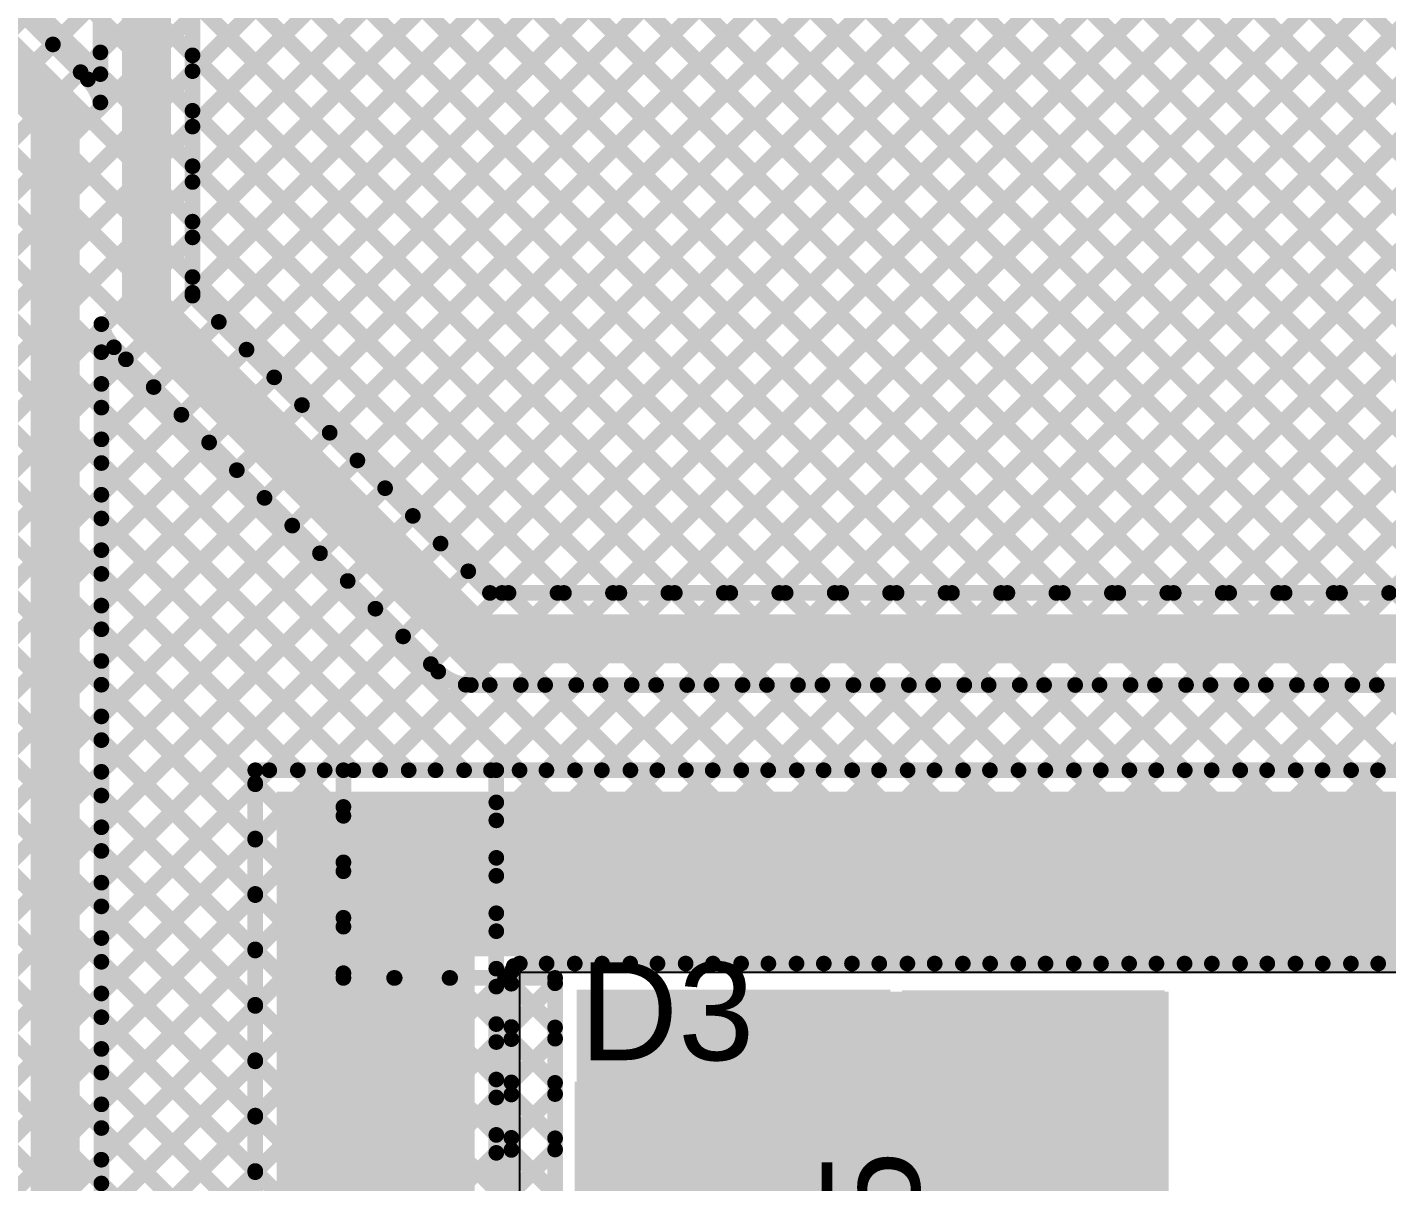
# Model space of a CAD drawing. Header units: millimetres. Extents: x -0.32 to 3.69, y -0.11 to 2.37.
# Drawn here: x 0.181 to 0.874, y 0.437 to 1.026 of the extents above; entities that cross this region are included whole.
import ezdxf

# ---------------------------------------------------------------- set-up
doc = ezdxf.new("R2010")
doc.units = ezdxf.units.MM
doc.header["$MEASUREMENT"] = 0
for name, color, linetype in [('BottomLayer', 5, 'Continuous'), ('BottomPaste', 16, 'Continuous'), ('BottomSolder', 6, 'Continuous'), ('TopLayer', 1, 'Continuous'), ('TopOverlay', 2, 'Continuous'), ('TopPaste', 8, 'Continuous'), ('TopSolder', 216, 'Continuous'), ('ViaHoleLayer', 16, 'Continuous')]:
    doc.layers.add(name, color=color, linetype=linetype)
doc.styles.add('Arial', font='arial.ttf', dxfattribs={"height": 0.2})

# ---------------------------------------------------------------- blocks, each defined once
blk = doc.blocks.new('SLF12575T_221M1R3_PF_B_47')
at = {"layer": 'BottomLayer'}
for points in [[(-0.26969, 0.06299), (-0.16732, 0.06299), (-0.16732, -0.06299), (-0.26969, -0.06299)], [(0.16732, 0.06299), (0.26969, 0.06299), (0.26969, -0.06299), (0.16732, -0.06299)]]:
    blk.add_hatch(color=5, dxfattribs=at).paths.add_polyline_path(points)
at = {"layer": 'BottomPaste'}
for points in [[(-0.26969, 0.06299), (-0.16732, 0.06299), (-0.16732, -0.06299), (-0.26969, -0.06299)], [(0.16732, 0.06299), (0.26969, 0.06299), (0.26969, -0.06299), (0.16732, -0.06299)]]:
    blk.add_hatch(color=16, dxfattribs=at).paths.add_polyline_path(points)
at = {"layer": 'BottomSolder'}
for points in [[(-0.27369, 0.06699), (-0.16332, 0.06699), (-0.16332, -0.06699), (-0.27369, -0.06699)], [(0.16332, 0.06699), (0.27369, 0.06699), (0.27369, -0.06699), (0.16332, -0.06699)]]:
    blk.add_hatch(color=6, dxfattribs=at).paths.add_polyline_path(points)
blk = doc.blocks.new('SMA_50')
at = {"layer": 'TopLayer'}
for points in [[(-0.12795, 0.03346), (-0.02953, 0.03346), (-0.02953, -0.03346), (-0.12795, -0.03346)], [(0.02953, 0.03346), (0.12795, 0.03346), (0.12795, -0.03346), (0.02953, -0.03346)]]:
    blk.add_hatch(color=1, dxfattribs=at).paths.add_polyline_path(points)
at = {"layer": 'TopOverlay'}
for points in [[(-0.175, -0.05597), (-0.12906, -0.05597), (-0.12906, 0.05598), (-0.175, 0.05598)], [(-0.12992, 0.03638), (-0.1022, 0.03638), (-0.1022, 0.05598), (-0.12992, 0.05598)], [(-0.12992, -0.05598), (-0.1022, -0.05598), (-0.1022, -0.03638), (-0.12992, -0.03638)]]:
    blk.add_hatch(color=2, dxfattribs=at).paths.add_polyline_path(points)
at = {"layer": 'TopPaste'}
for points in [[(-0.12795, 0.03346), (-0.02953, 0.03346), (-0.02953, -0.03346), (-0.12795, -0.03346)], [(0.02953, 0.03346), (0.12795, 0.03346), (0.12795, -0.03346), (0.02953, -0.03346)]]:
    blk.add_hatch(color=8, dxfattribs=at).paths.add_polyline_path(points)
at = {"layer": 'TopSolder'}
for points in [[(-0.13195, 0.03746), (-0.02553, 0.03746), (-0.02553, -0.03746), (-0.13195, -0.03746)], [(0.02553, 0.03746), (0.13195, 0.03746), (0.13195, -0.03746), (0.02553, -0.03746)]]:
    blk.add_hatch(color=216, dxfattribs=at).paths.add_polyline_path(points)
at = {"layer": 'TopOverlay', "const_width": 0.005}
for points in [[(0.08115, 0.05345), (-0.10465, 0.05345)], [(0.08115, 0.03985), (0.08115, 0.05345)], [(0.08115, -0.05345), (0.08115, -0.03985)], [(0.08115, -0.05345), (-0.10465, -0.05345)]]:
    blk.add_lwpolyline(points, dxfattribs=at)
at = {"layer": 'TopOverlay', "const_width": 0.0025}
for points in [[(-0.1059, 0.05345, 1), (-0.1034, 0.05345, 1)], [(0.0799, 0.05345, 1), (0.0824, 0.05345, 1)], [(0.0799, 0.05345, 1), (0.0824, 0.05345, 1)], [(0.0799, 0.03985, 1), (0.0824, 0.03985, 1)], [(0.0799, -0.03985, 1), (0.0824, -0.03985, 1)], [(-0.1059, -0.05345, 1), (-0.1034, -0.05345, 1)], [(0.0799, -0.05345, 1), (0.0824, -0.05345, 1)], [(0.0799, -0.05345, 1), (0.0824, -0.05345, 1)]]:
    blk.add_lwpolyline(points, format="xyb", close=True, dxfattribs=at)

msp = doc.modelspace()

# ---------------------------------------------------------------- hatches: boundary and pattern name
at = {"layer": 'BottomLayer'}
for points in [[(0.308, 0.201), (0.409, 0.201), (0.409, 0.636), (0.308, 0.636)], [(0.57, 0.406), (0.763, 0.406), (0.763, 0.534), (0.57, 0.534)]]:
    msp.add_hatch(color=5, dxfattribs=at).paths.add_polyline_path(points)
h = msp.add_hatch(color=5, dxfattribs=at)
edge = h.paths.add_edge_path()
edge.add_arc((0.376, 0.622), 0.01181, 0, 360)
h = msp.add_hatch(color=5, dxfattribs=at)
edge = h.paths.add_edge_path()
edge.add_arc((0.376, 0.594), 0.01181, 0, 360)
h = msp.add_hatch(color=5, dxfattribs=at)
edge = h.paths.add_edge_path()
edge.add_arc((0.376, 0.566), 0.01181, 0, 360)
h = msp.add_hatch(color=5, dxfattribs=at)
edge = h.paths.add_edge_path()
edge.add_arc((0.595, 0.52), 0.01181, 0, 360)
h = msp.add_hatch(color=5, dxfattribs=at)
edge = h.paths.add_edge_path()
edge.add_arc((0.595, 0.49), 0.01181, 0, 360)
h = msp.add_hatch(color=5, dxfattribs=at)
edge = h.paths.add_edge_path()
edge.add_arc((0.595, 0.46), 0.01181, 0, 360)
at = {"layer": 'TopLayer'}
for points in [[(0.353, 0.552), (1.184, 0.552), (1.184, 0.636), (0.353, 0.636)], [(0.461, 0.32475), (0.621, 0.32475), (0.621, 0.535), (0.461, 0.535)]]:
    msp.add_hatch(color=1, dxfattribs=at).paths.add_polyline_path(points)
h = msp.add_hatch(color=1, dxfattribs=at)
edge = h.paths.add_edge_path()
edge.add_arc((0.376, 0.622), 0.01181, 0, 360)
h = msp.add_hatch(color=1, dxfattribs=at)
edge = h.paths.add_edge_path()
edge.add_arc((0.376, 0.594), 0.01181, 0, 360)
h = msp.add_hatch(color=1, dxfattribs=at)
edge = h.paths.add_edge_path()
edge.add_arc((0.376, 0.566), 0.01181, 0, 360)
h = msp.add_hatch(color=1, dxfattribs=at)
edge = h.paths.add_edge_path()
edge.add_arc((0.595, 0.52), 0.01181, 0, 360)
h = msp.add_hatch(color=1, dxfattribs=at)
edge = h.paths.add_edge_path()
edge.add_arc((0.595, 0.49), 0.01181, 0, 360)
h = msp.add_hatch(color=1, dxfattribs=at)
edge = h.paths.add_edge_path()
edge.add_arc((0.595, 0.46), 0.01181, 0, 360)
at = {"layer": 'ViaHoleLayer'}
h = msp.add_hatch(color=16, dxfattribs=at)
edge = h.paths.add_edge_path()
edge.add_arc((0.376, 0.622), 0.00591, 0, 360)
h = msp.add_hatch(color=16, dxfattribs=at)
edge = h.paths.add_edge_path()
edge.add_arc((0.376, 0.594), 0.00591, 0, 360)
h = msp.add_hatch(color=16, dxfattribs=at)
edge = h.paths.add_edge_path()
edge.add_arc((0.376, 0.566), 0.00591, 0, 360)
h = msp.add_hatch(color=16, dxfattribs=at)
edge = h.paths.add_edge_path()
edge.add_arc((0.595, 0.52), 0.00591, 0, 360)
h = msp.add_hatch(color=16, dxfattribs=at)
edge = h.paths.add_edge_path()
edge.add_arc((0.595, 0.49), 0.00591, 0, 360)
h = msp.add_hatch(color=16, dxfattribs=at)
edge = h.paths.add_edge_path()
edge.add_arc((0.595, 0.46), 0.00591, 0, 360)

# ---------------------------------------------------------------- linework, layer by layer
at = {"layer": 'BottomLayer'}
for p, q in [((0.432, -0.074), (0.432, 0.544)), ((0.432, 0.544), (0.443, 0.544)), ((0.443, 0.544), (0.956, 0.544))]:
    msp.add_line(p, q, dxfattribs=at)
for points, const_width in [([(0.1315, 0.53091), (1.24568, 1.64509)], 0.008), ([(0.42, 0.62142), (1.44167, 1.64309)], 0.008), ([(0.14762, 0.51875), (1.25982, 1.63095)], 0.008), ([(0.42, 0.59314), (1.45581, 1.62895)], 0.008), ([(0.11001, 0.5377), (1.1938, 1.6215)], 0.008), ([(0.30416, 0.647), (1.27866, 1.6215)], 0.008), ([(0.33244, 0.647), (1.30694, 1.6215)], 0.008), ([(0.36073, 0.647), (1.33523, 1.6215)], 0.008), ([(0.38901, 0.647), (1.36351, 1.6215)], 0.008), ([(0.41729, 0.647), (1.39179, 1.6215)], 0.008), ([(0.42, 0.56485), (1.47665, 1.6215)], 0.008), ([(0.43159, 0.54816), (1.50493, 1.6215)], 0.008), ([(0.46005, 0.54833), (1.53322, 1.6215)], 0.008), ([(0.48833, 0.54833), (1.5615, 1.6215)], 0.008), ([(0.51661, 0.54833), (1.58978, 1.6215)], 0.008), ([(0.5449, 0.54833), (1.598, 1.60143)], 0.008), ([(0.5449, 0.54833), (1.598, 1.60143)], 0.008), ([(0.57318, 0.54833), (1.60085, 1.576)], 0.008), ([(0.60147, 0.54833), (1.56859, 1.51545)], 0.008), ([(0.62975, 0.54833), (1.56859, 1.48716)], 0.008), ([(0.65804, 0.54833), (1.56859, 1.45888)], 0.008), ([(0.68632, 0.54833), (1.56859, 1.4306)], 0.008), ([(0.7146, 0.54833), (1.56859, 1.40231)], 0.008), ([(0.74289, 0.54833), (1.56859, 1.37403)], 0.008), ([(-0.026, 0.54312), (0.78088, 1.35)], 0.008), ([(-0.026, 0.68454), (0.63946, 1.35)], 0.008), ([(-0.026, 0.65625), (0.66775, 1.35)], 0.008), ([(-0.026, 0.71282), (0.61118, 1.35)], 0.008), ([(-0.026, 0.59969), (0.72431, 1.35)], 0.008), ([(-0.026, 0.5714), (0.7526, 1.35)], 0.008), ([(-0.026, 0.62797), (0.69603, 1.35)], 0.008), ([(-0.026, 0.51483), (0.80917, 1.35)], 0.008), ([(-0.026, 0.45826), (0.86574, 1.35)], 0.008), ([(-0.026, 0.48655), (0.83745, 1.35)], 0.008), ([(0.07714, 0.53312), (0.88823, 1.34422)], 0.008), ([(0.57437, 1.32474), (1.2565, 0.64261)], 0.008), ([(0.56023, 1.3106), (1.2565, 0.61433)], 0.008), ([(0.77117, 0.54833), (1.53601, 1.31316)], 0.008), ([(0.54608, 1.29646), (1.23493, 0.60761)], 0.008), ([(0.79946, 0.54833), (1.55072, 1.29959)], 0.008), ([(0.82774, 0.54833), (1.57371, 1.29429)], 0.008), ([(0.85603, 0.54833), (1.60199, 1.29429)], 0.008), ([(0.53194, 1.28232), (1.23155, 0.58271)], 0.008), ([(0.5178, 1.26817), (1.23155, 0.55442)], 0.008), ([(0.50366, 1.25403), (1.23155, 0.52614)], 0.008), ([(0.48952, 1.23989), (1.23155, 0.49785)], 0.008), ([(0.47537, 1.22575), (1.23155, 0.46957)], 0.008), ([(0.46123, 1.2116), (1.23155, 0.44128)], 0.008), ([(0.44709, 1.19746), (1.23155, 0.413)], 0.008), ([(0.43295, 1.18332), (1.23155, 0.38472)], 0.008), ([(0.41881, 1.16918), (1.23155, 0.35643)], 0.008), ([(0.40466, 1.15504), (1.5937, -0.034)], 0.008), ([(0.39052, 1.14089), (1.56541, -0.034)], 0.008), ([(0.37638, 1.12675), (0.9548, 0.54833)], 0.008), ([(0.36224, 1.11261), (0.92652, 0.54833)], 0.008), ([(-0.026, 0.74111), (0.32714, 1.09424)], 0.008), ([(-0.026, 0.76939), (0.29885, 1.09424)], 0.008), ([(-0.026, 0.79768), (0.27057, 1.09424)], 0.008), ([(0.12604, 1.09424), (0.67196, 0.54833)], 0.008), ([(0.15433, 1.09424), (0.70024, 0.54833)], 0.008), ([(0.17013, 1.02209), (0.24228, 1.09424)], 0.008), ([(0.18261, 1.09424), (0.72853, 0.54833)], 0.008), ([(0.2109, 1.09424), (0.75681, 0.54833)], 0.008), ([(0.23918, 1.09424), (0.78509, 0.54833)], 0.008), ([(0.26746, 1.09424), (0.81338, 0.54833)], 0.008), ([(0.29575, 1.09424), (0.84166, 0.54833)], 0.008), ([(0.32403, 1.09424), (0.86995, 0.54833)], 0.008), ([(0.34808, 1.09848), (0.89823, 0.54833)], 0.008), ([(-0.026, 1.0483), (0.3753, 0.647)], 0.008), ([(-0.026, 1.02001), (0.34701, 0.647)], 0.008), ([(0.17007, 1.02193), (0.64367, 0.54833)], 0.008), ([(0.04406, 1.00652), (0.40358, 0.647)], 0.008), ([(0.07237, 1.0065), (0.53054, 0.54833)], 0.008), ([(0.10065, 1.0065), (0.55882, 0.54833)], 0.008), ([(0.12893, 1.0065), (0.5871, 0.54833)], 0.008), ([(0.15586, 1.00785), (0.61539, 0.54833)], 0.008), ([(-0.026, 0.99173), (0.31873, 0.647)], 0.008), ([(-0.026, 0.96344), (0.297, 0.64044)], 0.008), ([(-0.026, 0.93516), (0.297, 0.61216)], 0.008), ([(-0.026, 0.90688), (0.297, 0.58388)], 0.008), ([(-0.026, 0.87859), (0.297, 0.55559)], 0.008), ([(-0.026, 0.85031), (0.297, 0.52731)], 0.008), ([(-0.026, 0.82202), (0.297, 0.49902)], 0.008), ([(-0.026, 0.79374), (0.297, 0.47074)], 0.008), ([(-0.026, 0.76545), (0.297, 0.44245)], 0.008), ([(-0.026, 0.73717), (0.297, 0.41417)], 0.008), ([(-0.026, 0.70889), (0.297, 0.38589)], 0.008), ([(0.297, 0.647), (0.42, 0.647)], 0.008), ([(0.297, 0.349), (0.297, 0.647)], 0.008), ([(0.42, 0.19), (0.42, 0.647)], 0.008), ([(0.15916, 0.502), (0.297, 0.63984)], 0.008), ([(0.42, 0.63058), (0.50225, 0.54833)], 0.008), ([(0.375, 0.613), (0.376, 0.614)], 0.025), ([(0.16504, 0.4796), (0.297, 0.61156)], 0.008), ([(0.42, 0.6023), (0.47397, 0.54833)], 0.008), ([(0.15621, 0.44248), (0.297, 0.58327)], 0.008), ([(0.42, 0.57401), (0.44568, 0.54833)], 0.008), ([(0.09101, 0.349), (0.297, 0.55499)], 0.008), ([(0.42, 0.54573), (0.42767, 0.53806)], 0.008), ([(0.42, 0.53657), (0.42784, 0.54441)], 0.008), ([(0.42767, 0.544), (0.42894, 0.54706)], 0.008), ([(0.42894, 0.54706), (0.432, 0.54833)], 0.008), ([(0.432, 0.54833), (0.956, 0.54833)], 0.008), ([(0.42767, -0.034), (0.42767, 0.544)], 0.008), ([(0.11929, 0.349), (0.297, 0.52671)], 0.008), ([(0.42, 0.51744), (0.42767, 0.50977)], 0.008), ([(0.42, 0.50828), (0.42767, 0.51595)], 0.008), ([(0.595, 0.468), (0.595, 0.5)], 0.025), ([(0.14758, 0.349), (0.297, 0.49842)], 0.008), ([(0.16299, 0.49161), (0.297, 0.3576)], 0.008), ([(0.42, 0.48916), (0.42767, 0.48149)], 0.008), ([(0.42, 0.48), (0.42767, 0.48767)], 0.008), ([(0.594, 0.467), (0.595, 0.468)], 0.025), ([(0.17586, 0.349), (0.297, 0.47014)], 0.008), ([(0.16394, 0.46238), (0.27732, 0.349)], 0.008), ([(0.42, 0.46088), (0.42767, 0.45321)], 0.008), ([(0.42, 0.45172), (0.42767, 0.45939)], 0.008), ([(0.20415, 0.349), (0.297, 0.44185)], 0.008)]:
    msp.add_lwpolyline(points, dxfattribs=dict(at, const_width=const_width))
for points, const_width in [([(0.295, 0.647, 1), (0.299, 0.647, 1)], 0.004), ([(0.295, 0.647, 1), (0.299, 0.647, 1)], 0.004), ([(0.30216, 0.647, 1), (0.30616, 0.647, 1)], 0.004), ([(0.31673, 0.647, 1), (0.32073, 0.647, 1)], 0.004), ([(0.33044, 0.647, 1), (0.33444, 0.647, 1)], 0.004), ([(0.34501, 0.647, 1), (0.34901, 0.647, 1)], 0.004), ([(0.35873, 0.647, 1), (0.36273, 0.647, 1)], 0.004), ([(0.3733, 0.647, 1), (0.3773, 0.647, 1)], 0.004), ([(0.38701, 0.647, 1), (0.39101, 0.647, 1)], 0.004), ([(0.40158, 0.647, 1), (0.40558, 0.647, 1)], 0.004), ([(0.41529, 0.647, 1), (0.41929, 0.647, 1)], 0.004), ([(0.418, 0.647, 1), (0.422, 0.647, 1)], 0.004), ([(0.418, 0.647, 1), (0.422, 0.647, 1)], 0.004), ([(0.295, 0.64044, 1), (0.299, 0.64044, 1)], 0.004), ([(0.295, 0.63984, 1), (0.299, 0.63984, 1)], 0.004), ([(0.418, 0.63058, 1), (0.422, 0.63058, 1)], 0.004), ([(0.36875, 0.613, 1), (0.38125, 0.613, 1)], 0.0125), ([(0.36975, 0.614, 1), (0.38225, 0.614, 1)], 0.0125), ([(0.418, 0.62142, 1), (0.422, 0.62142, 1)], 0.004), ([(0.295, 0.61216, 1), (0.299, 0.61216, 1)], 0.004), ([(0.295, 0.61156, 1), (0.299, 0.61156, 1)], 0.004), ([(0.418, 0.6023, 1), (0.422, 0.6023, 1)], 0.004), ([(0.418, 0.59314, 1), (0.422, 0.59314, 1)], 0.004), ([(0.295, 0.58388, 1), (0.299, 0.58388, 1)], 0.004), ([(0.295, 0.58327, 1), (0.299, 0.58327, 1)], 0.004), ([(0.418, 0.57401, 1), (0.422, 0.57401, 1)], 0.004), ([(0.418, 0.56485, 1), (0.422, 0.56485, 1)], 0.004), ([(0.295, 0.55559, 1), (0.299, 0.55559, 1)], 0.004), ([(0.295, 0.55499, 1), (0.299, 0.55499, 1)], 0.004), ([(0.418, 0.54573, 1), (0.422, 0.54573, 1)], 0.004), ([(0.42584, 0.54441, 1), (0.42984, 0.54441, 1)], 0.004), ([(0.42694, 0.54706, 1), (0.43094, 0.54706, 1)], 0.004), ([(0.42694, 0.54706, 1), (0.43094, 0.54706, 1)], 0.004), ([(0.42959, 0.54816, 1), (0.43359, 0.54816, 1)], 0.004), ([(0.43, 0.54833, 1), (0.434, 0.54833, 1)], 0.004), ([(0.43, 0.54833, 1), (0.434, 0.54833, 1)], 0.004), ([(0.44368, 0.54833, 1), (0.44768, 0.54833, 1)], 0.004), ([(0.45805, 0.54833, 1), (0.46205, 0.54833, 1)], 0.004), ([(0.47197, 0.54833, 1), (0.47597, 0.54833, 1)], 0.004), ([(0.48633, 0.54833, 1), (0.49033, 0.54833, 1)], 0.004), ([(0.50025, 0.54833, 1), (0.50425, 0.54833, 1)], 0.004), ([(0.51461, 0.54833, 1), (0.51861, 0.54833, 1)], 0.004), ([(0.52854, 0.54833, 1), (0.53254, 0.54833, 1)], 0.004), ([(0.5429, 0.54833, 1), (0.5469, 0.54833, 1)], 0.004), ([(0.5429, 0.54833, 1), (0.5469, 0.54833, 1)], 0.004), ([(0.55682, 0.54833, 1), (0.56082, 0.54833, 1)], 0.004), ([(0.57118, 0.54833, 1), (0.57518, 0.54833, 1)], 0.004), ([(0.5851, 0.54833, 1), (0.5891, 0.54833, 1)], 0.004), ([(0.59947, 0.54833, 1), (0.60347, 0.54833, 1)], 0.004), ([(0.61339, 0.54833, 1), (0.61739, 0.54833, 1)], 0.004), ([(0.62775, 0.54833, 1), (0.63175, 0.54833, 1)], 0.004), ([(0.64167, 0.54833, 1), (0.64567, 0.54833, 1)], 0.004), ([(0.65604, 0.54833, 1), (0.66004, 0.54833, 1)], 0.004), ([(0.66996, 0.54833, 1), (0.67396, 0.54833, 1)], 0.004), ([(0.68432, 0.54833, 1), (0.68832, 0.54833, 1)], 0.004), ([(0.69824, 0.54833, 1), (0.70224, 0.54833, 1)], 0.004), ([(0.7126, 0.54833, 1), (0.7166, 0.54833, 1)], 0.004), ([(0.72653, 0.54833, 1), (0.73053, 0.54833, 1)], 0.004), ([(0.74089, 0.54833, 1), (0.74489, 0.54833, 1)], 0.004), ([(0.75481, 0.54833, 1), (0.75881, 0.54833, 1)], 0.004), ([(0.76917, 0.54833, 1), (0.77317, 0.54833, 1)], 0.004), ([(0.78309, 0.54833, 1), (0.78709, 0.54833, 1)], 0.004), ([(0.79746, 0.54833, 1), (0.80146, 0.54833, 1)], 0.004), ([(0.81138, 0.54833, 1), (0.81538, 0.54833, 1)], 0.004), ([(0.82574, 0.54833, 1), (0.82974, 0.54833, 1)], 0.004), ([(0.83966, 0.54833, 1), (0.84366, 0.54833, 1)], 0.004), ([(0.85403, 0.54833, 1), (0.85803, 0.54833, 1)], 0.004), ([(0.86795, 0.54833, 1), (0.87195, 0.54833, 1)], 0.004), ([(0.42567, 0.544, 1), (0.42967, 0.544, 1)], 0.004), ([(0.42567, 0.544, 1), (0.42967, 0.544, 1)], 0.004), ([(0.42567, 0.53806, 1), (0.42967, 0.53806, 1)], 0.004), ([(0.418, 0.53657, 1), (0.422, 0.53657, 1)], 0.004), ([(0.295, 0.52731, 1), (0.299, 0.52731, 1)], 0.004), ([(0.295, 0.52671, 1), (0.299, 0.52671, 1)], 0.004), ([(0.418, 0.51744, 1), (0.422, 0.51744, 1)], 0.004), ([(0.42567, 0.51595, 1), (0.42967, 0.51595, 1)], 0.004), ([(0.42567, 0.50977, 1), (0.42967, 0.50977, 1)], 0.004), ([(0.418, 0.50828, 1), (0.422, 0.50828, 1)], 0.004), ([(0.58875, 0.5, 1), (0.60125, 0.5, 1)], 0.0125), ([(0.295, 0.49902, 1), (0.299, 0.49902, 1)], 0.004), ([(0.295, 0.49842, 1), (0.299, 0.49842, 1)], 0.004), ([(0.418, 0.48916, 1), (0.422, 0.48916, 1)], 0.004), ([(0.42567, 0.48767, 1), (0.42967, 0.48767, 1)], 0.004), ([(0.418, 0.48, 1), (0.422, 0.48, 1)], 0.004), ([(0.42567, 0.48149, 1), (0.42967, 0.48149, 1)], 0.004), ([(0.58775, 0.467, 1), (0.60025, 0.467, 1)], 0.0125), ([(0.58875, 0.468, 1), (0.60125, 0.468, 1)], 0.0125), ([(0.58875, 0.468, 1), (0.60125, 0.468, 1)], 0.0125), ([(0.295, 0.47074, 1), (0.299, 0.47074, 1)], 0.004), ([(0.295, 0.47014, 1), (0.299, 0.47014, 1)], 0.004), ([(0.418, 0.46088, 1), (0.422, 0.46088, 1)], 0.004), ([(0.42567, 0.45939, 1), (0.42967, 0.45939, 1)], 0.004), ([(0.418, 0.45172, 1), (0.422, 0.45172, 1)], 0.004), ([(0.42567, 0.45321, 1), (0.42967, 0.45321, 1)], 0.004), ([(0.295, 0.44245, 1), (0.299, 0.44245, 1)], 0.004), ([(0.295, 0.44185, 1), (0.299, 0.44185, 1)], 0.004)]:
    msp.add_lwpolyline(points, format="xyb", close=True, dxfattribs=dict(at, const_width=const_width))
at = {"layer": 'TopLayer'}
for points, const_width in [([(0.03472, 1.86439), (1.16161, 0.7375)], 0.008), ([(0.02058, 1.85025), (1.13333, 0.7375)], 0.008), ([(0.0175, 1.82504), (1.10504, 0.7375)], 0.008), ([(0.0175, 1.79676), (1.07676, 0.7375)], 0.008), ([(0.0175, 1.76847), (1.04847, 0.7375)], 0.008), ([(0.0175, 1.74019), (1.02019, 0.7375)], 0.008), ([(0.0175, 1.7119), (0.9919, 0.7375)], 0.008), ([(0.0175, 1.68362), (0.96362, 0.7375)], 0.008), ([(0.0175, 1.65534), (0.93534, 0.7375)], 0.008), ([(0.0175, 1.62705), (0.90705, 0.7375)], 0.008), ([(0.0175, 1.59877), (0.87877, 0.7375)], 0.008), ([(0.0175, 1.57048), (0.85048, 0.7375)], 0.008), ([(0.0175, 1.5422), (0.8222, 0.7375)], 0.008), ([(0.0175, 1.51391), (0.79391, 0.7375)], 0.008), ([(0.0175, 1.48563), (0.76563, 0.7375)], 0.008), ([(0.265, 1.00382), (0.65807, 1.39689)], 0.008), ([(0.265, 0.97554), (0.67221, 1.38275)], 0.008), ([(0.265, 0.94725), (0.68635, 1.36861)], 0.008), ([(0.265, 0.91897), (0.70049, 1.35446)], 0.008), ([(0.265, 0.89069), (0.71464, 1.34032)], 0.008), ([(0.27842, 0.87582), (0.72878, 1.32618)], 0.008), ([(0.29256, 0.86168), (0.74292, 1.31204)], 0.008), ([(0.3067, 0.84753), (0.75706, 1.2979)], 0.008), ([(0.32084, 0.83339), (0.77745, 1.29)], 0.008), ([(0.33498, 0.81925), (0.80574, 1.29)], 0.008), ([(0.34913, 0.80511), (0.83402, 1.29)], 0.008), ([(0.36327, 0.79096), (0.8623, 1.29)], 0.008), ([(0.37741, 0.77682), (0.89059, 1.29)], 0.008), ([(0.39155, 0.76268), (0.91887, 1.29)], 0.008), ([(0.4057, 0.74854), (0.94716, 1.29)], 0.008), ([(0.42294, 0.7375), (0.97544, 1.29)], 0.008), ([(0.45123, 0.7375), (1.00373, 1.29)], 0.008), ([(0.47951, 0.7375), (1.03201, 1.29)], 0.008), ([(0.50779, 0.7375), (1.06029, 1.29)], 0.008), ([(0.53608, 0.7375), (1.08858, 1.29)], 0.008), ([(0.56436, 0.7375), (1.11686, 1.29)], 0.008), ([(0.59265, 0.7375), (1.14515, 1.29)], 0.008), ([(0.62093, 0.7375), (1.17343, 1.29)], 0.008), ([(0.64922, 0.7375), (1.20172, 1.29)], 0.008), ([(0.6775, 0.7375), (1.23, 1.29)], 0.008), ([(0.70578, 0.7375), (1.25828, 1.29)], 0.008), ([(0.73407, 0.7375), (1.28657, 1.29)], 0.008), ([(0.73407, 0.7375), (1.28657, 1.29)], 0.008), ([(0.76235, 0.7375), (1.31304, 1.28818)], 0.008), ([(0.79064, 0.7375), (1.32718, 1.27404)], 0.008), ([(0.81892, 0.7375), (1.34132, 1.2599)], 0.008), ([(0.84721, 0.7375), (1.35546, 1.24576)], 0.008), ([(0.87549, 0.7375), (1.3696, 1.23161)], 0.008), ([(0.275, 1.19985), (0.73735, 0.7375)], 0.008), ([(0.275, 1.17156), (0.70906, 0.7375)], 0.008), ([(0.275, 1.14328), (0.68078, 0.7375)], 0.008), ([(0.275, 1.11499), (0.65249, 0.7375)], 0.008), ([(0.2415, 0.8795), (0.2415, 1.09478)], 0.025), ([(0.275, 1.08671), (0.62421, 0.7375)], 0.008), ([(0.218, 0.98782), (0.218, 1.059)], 0.008), ([(0.265, 0.88923), (0.265, 1.059)], 0.008), ([(0.27442, 1.059), (0.59592, 0.7375)], 0.008), ([(0.17222, 1.04806), (0.218, 1.00229)], 0.008), ([(0.148, 1.03), (0.195, 0.983)], 0.025), ([(0.17222, 1.03901), (0.2116, 0.99963)], 0.008), ([(0.19378, 1.01745), (0.218, 1.04168)], 0.008), ([(0.265, 1.04014), (0.56764, 0.7375)], 0.008), ([(0.20792, 1.00331), (0.218, 1.01339)], 0.008), ([(0.265, 1.01186), (0.53936, 0.7375)], 0.008), ([(0.195, 0.351), (0.195, 0.983)], 0.025), ([(0.265, 0.98357), (0.51107, 0.7375)], 0.008), ([(0.265, 0.95529), (0.48279, 0.7375)], 0.008), ([(0.265, 0.927), (0.4545, 0.7375)], 0.008), ([(0.265, 0.89872), (0.42622, 0.7375)], 0.008), ([(0.2415, 0.8795), (0.407, 0.714)], 0.025), ([(0.265, 0.88923), (0.41673, 0.7375)], 0.008), ([(0.2185, 0.36073), (0.2185, 0.87468)], 0.008), ([(0.2185, 0.86037), (0.43187, 0.647)], 0.008), ([(0.2185, 0.84419), (0.23104, 0.85673)], 0.008), ([(0.2249, 0.86287), (0.39037, 0.6974)], 0.008), ([(0.2185, 0.8159), (0.24518, 0.84258)], 0.008), ([(0.2185, 0.83208), (0.40358, 0.647)], 0.008), ([(0.2185, 0.78762), (0.25932, 0.82844)], 0.008), ([(0.2185, 0.75933), (0.27347, 0.8143)], 0.008), ([(0.2185, 0.8038), (0.3753, 0.647)], 0.008), ([(0.2185, 0.73105), (0.28761, 0.80016)], 0.008), ([(0.2185, 0.70276), (0.30175, 0.78602)], 0.008), ([(0.2185, 0.77551), (0.34701, 0.647)], 0.008), ([(0.2185, 0.67448), (0.31589, 0.77187)], 0.008), ([(0.2185, 0.6462), (0.33004, 0.75773)], 0.008), ([(0.2185, 0.74723), (0.342, 0.62373)], 0.008), ([(0.2185, 0.61791), (0.34418, 0.74359)], 0.008), ([(0.41673, 0.7375), (1.21, 0.7375)], 0.008), ([(0.2185, 0.58963), (0.35832, 0.72945)], 0.008), ([(0.2185, 0.71894), (0.342, 0.59544)], 0.008), ([(0.407, 0.714), (1.21, 0.714)], 0.025), ([(0.2185, 0.56134), (0.37246, 0.7153)], 0.008), ([(0.2185, 0.53306), (0.3866, 0.70116)], 0.008), ([(0.2185, 0.69066), (0.342, 0.56716)], 0.008), ([(0.36073, 0.647), (0.40437, 0.69065)], 0.008), ([(0.38901, 0.647), (0.43251, 0.6905)], 0.008), ([(0.407, 0.6905), (1.20027, 0.6905)], 0.008), ([(0.41665, 0.6905), (0.46015, 0.647)], 0.008), ([(0.41729, 0.647), (0.46079, 0.6905)], 0.008), ([(0.44493, 0.6905), (0.48843, 0.647)], 0.008), ([(0.44558, 0.647), (0.48908, 0.6905)], 0.008), ([(0.47322, 0.6905), (0.51672, 0.647)], 0.008), ([(0.47386, 0.647), (0.51736, 0.6905)], 0.008), ([(0.5015, 0.6905), (0.545, 0.647)], 0.008), ([(0.50215, 0.647), (0.54565, 0.6905)], 0.008), ([(0.52979, 0.6905), (0.57329, 0.647)], 0.008), ([(0.53043, 0.647), (0.57393, 0.6905)], 0.008), ([(0.55807, 0.6905), (0.60157, 0.647)], 0.008), ([(0.55872, 0.647), (0.60222, 0.6905)], 0.008), ([(0.58636, 0.6905), (0.62986, 0.647)], 0.008), ([(0.587, 0.647), (0.6305, 0.6905)], 0.008), ([(0.61464, 0.6905), (0.65814, 0.647)], 0.008), ([(0.61528, 0.647), (0.65878, 0.6905)], 0.008), ([(0.64292, 0.6905), (0.68642, 0.647)], 0.008), ([(0.64357, 0.647), (0.68707, 0.6905)], 0.008), ([(0.64357, 0.647), (0.68707, 0.6905)], 0.008), ([(0.67121, 0.6905), (0.71471, 0.647)], 0.008), ([(0.67185, 0.647), (0.71535, 0.6905)], 0.008), ([(0.69949, 0.6905), (0.74299, 0.647)], 0.008), ([(0.70014, 0.647), (0.74364, 0.6905)], 0.008), ([(0.72778, 0.6905), (0.77128, 0.647)], 0.008), ([(0.72842, 0.647), (0.77192, 0.6905)], 0.008), ([(0.75606, 0.6905), (0.79956, 0.647)], 0.008), ([(0.75671, 0.647), (0.80021, 0.6905)], 0.008), ([(0.78435, 0.6905), (0.82785, 0.647)], 0.008), ([(0.78499, 0.647), (0.82849, 0.6905)], 0.008), ([(0.81263, 0.6905), (0.85613, 0.647)], 0.008), ([(0.81327, 0.647), (0.85677, 0.6905)], 0.008), ([(0.84091, 0.6905), (0.88441, 0.647)], 0.008), ([(0.84156, 0.647), (0.88506, 0.6905)], 0.008), ([(0.8692, 0.6905), (0.9127, 0.647)], 0.008), ([(0.86984, 0.647), (0.91334, 0.6905)], 0.008), ([(0.2185, 0.66238), (0.45, 0.43088)], 0.008), ([(0.342, 0.647), (1.195, 0.647)], 0.008), ([(0.342, 0.541), (0.342, 0.647)], 0.008), ([(0.2185, 0.63409), (0.45, 0.40259)], 0.008), ([(0.2185, 0.50477), (0.342, 0.62827)], 0.008), ([(0.376, 0.614), (0.948, 0.614)], 0.025), ([(0.2185, 0.60581), (0.45, 0.37431)], 0.008), ([(0.2185, 0.47649), (0.342, 0.59999)], 0.008), ([(0.2185, 0.57752), (0.449, 0.34702)], 0.008), ([(0.2185, 0.44821), (0.342, 0.57171)], 0.008), ([(0.2185, 0.54924), (0.449, 0.31874)], 0.008), ([(0.2185, 0.41992), (0.342, 0.54342)], 0.008), ([(0.2185, 0.39164), (0.36786, 0.541)], 0.008), ([(0.2185, 0.36335), (0.39615, 0.541)], 0.008), ([(0.23133, 0.3479), (0.42443, 0.541)], 0.008), ([(0.24547, 0.33376), (0.45, 0.53828)], 0.008), ([(0.342, 0.541), (0.45, 0.541)], 0.008), ([(0.36816, 0.541), (0.45, 0.45916)], 0.008), ([(0.39644, 0.541), (0.45, 0.48744)], 0.008), ([(0.42473, 0.541), (0.45, 0.51573)], 0.008), ([(0.45, 0.37), (0.45, 0.541)], 0.008), ([(0.2185, 0.52095), (0.45, 0.28945)], 0.008), ([(0.25962, 0.31962), (0.45, 0.51)], 0.008), ([(0.2185, 0.49267), (0.45, 0.26117)], 0.008), ([(0.27376, 0.30547), (0.45, 0.48172)], 0.008), ([(0.2185, 0.46439), (0.45, 0.23289)], 0.008), ([(0.2879, 0.29133), (0.45, 0.45343)], 0.008), ([(0.2879, 0.29133), (0.45, 0.45343)], 0.008), ([(0.2185, 0.4361), (0.45, 0.2046)], 0.008)]:
    msp.add_lwpolyline(points, dxfattribs=dict(at, const_width=const_width))
for points, const_width in [([(0.19178, 1.01745, 1), (0.19578, 1.01745, 1)], 0.004), ([(0.216, 1.01339, 1), (0.22, 1.01339, 1)], 0.004), ([(0.263, 1.01186, 1), (0.267, 1.01186, 1)], 0.004), ([(0.20592, 1.00331, 1), (0.20992, 1.00331, 1)], 0.004), ([(0.216, 1.00229, 1), (0.22, 1.00229, 1)], 0.004), ([(0.263, 1.00382, 1), (0.267, 1.00382, 1)], 0.004), ([(0.2096, 0.99963, 1), (0.2136, 0.99963, 1)], 0.004), ([(0.2096, 0.99963, 1), (0.2136, 0.99963, 1)], 0.004), ([(0.20962, 0.99962, 1), (0.21362, 0.99962, 1)], 0.004), ([(0.18875, 0.983, 1), (0.20125, 0.983, 1)], 0.0125), ([(0.18875, 0.983, 1), (0.20125, 0.983, 1)], 0.0125), ([(0.216, 0.98782, 1), (0.22, 0.98782, 1)], 0.004), ([(0.216, 0.98782, 1), (0.22, 0.98782, 1)], 0.004), ([(0.216, 0.98782, 1), (0.22, 0.98782, 1)], 0.004), ([(0.263, 0.98357, 1), (0.267, 0.98357, 1)], 0.004), ([(0.263, 0.97554, 1), (0.267, 0.97554, 1)], 0.004), ([(0.263, 0.95529, 1), (0.267, 0.95529, 1)], 0.004), ([(0.263, 0.94725, 1), (0.267, 0.94725, 1)], 0.004), ([(0.263, 0.927, 1), (0.267, 0.927, 1)], 0.004), ([(0.263, 0.91897, 1), (0.267, 0.91897, 1)], 0.004), ([(0.263, 0.89872, 1), (0.267, 0.89872, 1)], 0.004), ([(0.23525, 0.8795, 1), (0.24775, 0.8795, 1)], 0.0125), ([(0.23525, 0.8795, 1), (0.24775, 0.8795, 1)], 0.0125), ([(0.263, 0.89069, 1), (0.267, 0.89069, 1)], 0.004), ([(0.263, 0.88923, 1), (0.267, 0.88923, 1)], 0.004), ([(0.263, 0.88923, 1), (0.267, 0.88923, 1)], 0.004), ([(0.2165, 0.87468, 1), (0.2205, 0.87468, 1)], 0.004), ([(0.2165, 0.87468, 1), (0.2205, 0.87468, 1)], 0.004), ([(0.2165, 0.87468, 1), (0.2205, 0.87468, 1)], 0.004), ([(0.27642, 0.87582, 1), (0.28042, 0.87582, 1)], 0.004), ([(0.2165, 0.86037, 1), (0.2205, 0.86037, 1)], 0.004), ([(0.22288, 0.86288, 1), (0.22688, 0.86288, 1)], 0.004), ([(0.2229, 0.86287, 1), (0.2269, 0.86287, 1)], 0.004), ([(0.2229, 0.86287, 1), (0.2269, 0.86287, 1)], 0.004), ([(0.22904, 0.85673, 1), (0.23304, 0.85673, 1)], 0.004), ([(0.29056, 0.86168, 1), (0.29456, 0.86168, 1)], 0.004), ([(0.2165, 0.84419, 1), (0.2205, 0.84419, 1)], 0.004), ([(0.24318, 0.84258, 1), (0.24718, 0.84258, 1)], 0.004), ([(0.3047, 0.84753, 1), (0.3087, 0.84753, 1)], 0.004), ([(0.2165, 0.83208, 1), (0.2205, 0.83208, 1)], 0.004), ([(0.25732, 0.82844, 1), (0.26132, 0.82844, 1)], 0.004), ([(0.31884, 0.83339, 1), (0.32284, 0.83339, 1)], 0.004), ([(0.2165, 0.8159, 1), (0.2205, 0.8159, 1)], 0.004), ([(0.33298, 0.81925, 1), (0.33698, 0.81925, 1)], 0.004), ([(0.27147, 0.8143, 1), (0.27547, 0.8143, 1)], 0.004), ([(0.2165, 0.8038, 1), (0.2205, 0.8038, 1)], 0.004), ([(0.34713, 0.80511, 1), (0.35113, 0.80511, 1)], 0.004), ([(0.28561, 0.80016, 1), (0.28961, 0.80016, 1)], 0.004), ([(0.2165, 0.78762, 1), (0.2205, 0.78762, 1)], 0.004), ([(0.36127, 0.79096, 1), (0.36527, 0.79096, 1)], 0.004), ([(0.29975, 0.78602, 1), (0.30375, 0.78602, 1)], 0.004), ([(0.2165, 0.77551, 1), (0.2205, 0.77551, 1)], 0.004), ([(0.37541, 0.77682, 1), (0.37941, 0.77682, 1)], 0.004), ([(0.31389, 0.77187, 1), (0.31789, 0.77187, 1)], 0.004), ([(0.2165, 0.75933, 1), (0.2205, 0.75933, 1)], 0.004), ([(0.38955, 0.76268, 1), (0.39355, 0.76268, 1)], 0.004), ([(0.32804, 0.75773, 1), (0.33204, 0.75773, 1)], 0.004), ([(0.2165, 0.74723, 1), (0.2205, 0.74723, 1)], 0.004), ([(0.4037, 0.74854, 1), (0.4077, 0.74854, 1)], 0.004), ([(0.34218, 0.74359, 1), (0.34618, 0.74359, 1)], 0.004), ([(0.41473, 0.7375, 1), (0.41873, 0.7375, 1)], 0.004), ([(0.41473, 0.7375, 1), (0.41873, 0.7375, 1)], 0.004), ([(0.42094, 0.7375, 1), (0.42494, 0.7375, 1)], 0.004), ([(0.42422, 0.7375, 1), (0.42822, 0.7375, 1)], 0.004), ([(0.44923, 0.7375, 1), (0.45323, 0.7375, 1)], 0.004), ([(0.4525, 0.7375, 1), (0.4565, 0.7375, 1)], 0.004), ([(0.47751, 0.7375, 1), (0.48151, 0.7375, 1)], 0.004), ([(0.48079, 0.7375, 1), (0.48479, 0.7375, 1)], 0.004), ([(0.50579, 0.7375, 1), (0.50979, 0.7375, 1)], 0.004), ([(0.50907, 0.7375, 1), (0.51307, 0.7375, 1)], 0.004), ([(0.53408, 0.7375, 1), (0.53808, 0.7375, 1)], 0.004), ([(0.53736, 0.7375, 1), (0.54136, 0.7375, 1)], 0.004), ([(0.56236, 0.7375, 1), (0.56636, 0.7375, 1)], 0.004), ([(0.56564, 0.7375, 1), (0.56964, 0.7375, 1)], 0.004), ([(0.59065, 0.7375, 1), (0.59465, 0.7375, 1)], 0.004), ([(0.59392, 0.7375, 1), (0.59792, 0.7375, 1)], 0.004), ([(0.61893, 0.7375, 1), (0.62293, 0.7375, 1)], 0.004), ([(0.62221, 0.7375, 1), (0.62621, 0.7375, 1)], 0.004), ([(0.64722, 0.7375, 1), (0.65122, 0.7375, 1)], 0.004), ([(0.65049, 0.7375, 1), (0.65449, 0.7375, 1)], 0.004), ([(0.6755, 0.7375, 1), (0.6795, 0.7375, 1)], 0.004), ([(0.67878, 0.7375, 1), (0.68278, 0.7375, 1)], 0.004), ([(0.70378, 0.7375, 1), (0.70778, 0.7375, 1)], 0.004), ([(0.70706, 0.7375, 1), (0.71106, 0.7375, 1)], 0.004), ([(0.73207, 0.7375, 1), (0.73607, 0.7375, 1)], 0.004), ([(0.73207, 0.7375, 1), (0.73607, 0.7375, 1)], 0.004), ([(0.73535, 0.7375, 1), (0.73935, 0.7375, 1)], 0.004), ([(0.76035, 0.7375, 1), (0.76435, 0.7375, 1)], 0.004), ([(0.76363, 0.7375, 1), (0.76763, 0.7375, 1)], 0.004), ([(0.78864, 0.7375, 1), (0.79264, 0.7375, 1)], 0.004), ([(0.79191, 0.7375, 1), (0.79591, 0.7375, 1)], 0.004), ([(0.81692, 0.7375, 1), (0.82092, 0.7375, 1)], 0.004), ([(0.8202, 0.7375, 1), (0.8242, 0.7375, 1)], 0.004), ([(0.84521, 0.7375, 1), (0.84921, 0.7375, 1)], 0.004), ([(0.84848, 0.7375, 1), (0.85248, 0.7375, 1)], 0.004), ([(0.87349, 0.7375, 1), (0.87749, 0.7375, 1)], 0.004), ([(0.2165, 0.73105, 1), (0.2205, 0.73105, 1)], 0.004), ([(0.35632, 0.72945, 1), (0.36032, 0.72945, 1)], 0.004), ([(0.2165, 0.71894, 1), (0.2205, 0.71894, 1)], 0.004), ([(0.40075, 0.714, 1), (0.41325, 0.714, 1)], 0.0125), ([(0.40075, 0.714, 1), (0.41325, 0.714, 1)], 0.0125), ([(0.37046, 0.7153, 1), (0.37446, 0.7153, 1)], 0.004), ([(0.2165, 0.70276, 1), (0.2205, 0.70276, 1)], 0.004), ([(0.3846, 0.70116, 1), (0.3886, 0.70116, 1)], 0.004), ([(0.38837, 0.6974, 1), (0.39237, 0.6974, 1)], 0.004), ([(0.38837, 0.6974, 1), (0.39237, 0.6974, 1)], 0.004), ([(0.38838, 0.69738, 1), (0.39238, 0.69738, 1)], 0.004), ([(0.2165, 0.69066, 1), (0.2205, 0.69066, 1)], 0.004), ([(0.40237, 0.69065, 1), (0.40637, 0.69065, 1)], 0.004), ([(0.405, 0.6905, 1), (0.409, 0.6905, 1)], 0.004), ([(0.405, 0.6905, 1), (0.409, 0.6905, 1)], 0.004), ([(0.405, 0.6905, 1), (0.409, 0.6905, 1)], 0.004), ([(0.41465, 0.6905, 1), (0.41865, 0.6905, 1)], 0.004), ([(0.43051, 0.6905, 1), (0.43451, 0.6905, 1)], 0.004), ([(0.44293, 0.6905, 1), (0.44693, 0.6905, 1)], 0.004), ([(0.45879, 0.6905, 1), (0.46279, 0.6905, 1)], 0.004), ([(0.47122, 0.6905, 1), (0.47522, 0.6905, 1)], 0.004), ([(0.48708, 0.6905, 1), (0.49108, 0.6905, 1)], 0.004), ([(0.4995, 0.6905, 1), (0.5035, 0.6905, 1)], 0.004), ([(0.51536, 0.6905, 1), (0.51936, 0.6905, 1)], 0.004), ([(0.52779, 0.6905, 1), (0.53179, 0.6905, 1)], 0.004), ([(0.54365, 0.6905, 1), (0.54765, 0.6905, 1)], 0.004), ([(0.55607, 0.6905, 1), (0.56007, 0.6905, 1)], 0.004), ([(0.57193, 0.6905, 1), (0.57593, 0.6905, 1)], 0.004), ([(0.58436, 0.6905, 1), (0.58836, 0.6905, 1)], 0.004), ([(0.60022, 0.6905, 1), (0.60422, 0.6905, 1)], 0.004), ([(0.61264, 0.6905, 1), (0.61664, 0.6905, 1)], 0.004), ([(0.6285, 0.6905, 1), (0.6325, 0.6905, 1)], 0.004), ([(0.64092, 0.6905, 1), (0.64492, 0.6905, 1)], 0.004), ([(0.65678, 0.6905, 1), (0.66078, 0.6905, 1)], 0.004), ([(0.66921, 0.6905, 1), (0.67321, 0.6905, 1)], 0.004), ([(0.68507, 0.6905, 1), (0.68907, 0.6905, 1)], 0.004), ([(0.68507, 0.6905, 1), (0.68907, 0.6905, 1)], 0.004), ([(0.69749, 0.6905, 1), (0.70149, 0.6905, 1)], 0.004), ([(0.71335, 0.6905, 1), (0.71735, 0.6905, 1)], 0.004), ([(0.72578, 0.6905, 1), (0.72978, 0.6905, 1)], 0.004), ([(0.74164, 0.6905, 1), (0.74564, 0.6905, 1)], 0.004), ([(0.75406, 0.6905, 1), (0.75806, 0.6905, 1)], 0.004), ([(0.76992, 0.6905, 1), (0.77392, 0.6905, 1)], 0.004), ([(0.78235, 0.6905, 1), (0.78635, 0.6905, 1)], 0.004), ([(0.79821, 0.6905, 1), (0.80221, 0.6905, 1)], 0.004), ([(0.81063, 0.6905, 1), (0.81463, 0.6905, 1)], 0.004), ([(0.82649, 0.6905, 1), (0.83049, 0.6905, 1)], 0.004), ([(0.83891, 0.6905, 1), (0.84291, 0.6905, 1)], 0.004), ([(0.85477, 0.6905, 1), (0.85877, 0.6905, 1)], 0.004), ([(0.8672, 0.6905, 1), (0.8712, 0.6905, 1)], 0.004), ([(0.2165, 0.67448, 1), (0.2205, 0.67448, 1)], 0.004), ([(0.2165, 0.66238, 1), (0.2205, 0.66238, 1)], 0.004), ([(0.2165, 0.6462, 1), (0.2205, 0.6462, 1)], 0.004), ([(0.34, 0.647, 1), (0.344, 0.647, 1)], 0.004), ([(0.34, 0.647, 1), (0.344, 0.647, 1)], 0.004), ([(0.34501, 0.647, 1), (0.34901, 0.647, 1)], 0.004), ([(0.35873, 0.647, 1), (0.36273, 0.647, 1)], 0.004), ([(0.3733, 0.647, 1), (0.3773, 0.647, 1)], 0.004), ([(0.38701, 0.647, 1), (0.39101, 0.647, 1)], 0.004), ([(0.40158, 0.647, 1), (0.40558, 0.647, 1)], 0.004), ([(0.41529, 0.647, 1), (0.41929, 0.647, 1)], 0.004), ([(0.42987, 0.647, 1), (0.43387, 0.647, 1)], 0.004), ([(0.44358, 0.647, 1), (0.44758, 0.647, 1)], 0.004), ([(0.45815, 0.647, 1), (0.46215, 0.647, 1)], 0.004), ([(0.47186, 0.647, 1), (0.47586, 0.647, 1)], 0.004), ([(0.48643, 0.647, 1), (0.49043, 0.647, 1)], 0.004), ([(0.50015, 0.647, 1), (0.50415, 0.647, 1)], 0.004), ([(0.51472, 0.647, 1), (0.51872, 0.647, 1)], 0.004), ([(0.52843, 0.647, 1), (0.53243, 0.647, 1)], 0.004), ([(0.543, 0.647, 1), (0.547, 0.647, 1)], 0.004), ([(0.55672, 0.647, 1), (0.56072, 0.647, 1)], 0.004), ([(0.57129, 0.647, 1), (0.57529, 0.647, 1)], 0.004), ([(0.585, 0.647, 1), (0.589, 0.647, 1)], 0.004), ([(0.59957, 0.647, 1), (0.60357, 0.647, 1)], 0.004), ([(0.61328, 0.647, 1), (0.61728, 0.647, 1)], 0.004), ([(0.62786, 0.647, 1), (0.63186, 0.647, 1)], 0.004), ([(0.64157, 0.647, 1), (0.64557, 0.647, 1)], 0.004), ([(0.64157, 0.647, 1), (0.64557, 0.647, 1)], 0.004), ([(0.65614, 0.647, 1), (0.66014, 0.647, 1)], 0.004), ([(0.66985, 0.647, 1), (0.67385, 0.647, 1)], 0.004), ([(0.68442, 0.647, 1), (0.68842, 0.647, 1)], 0.004), ([(0.69814, 0.647, 1), (0.70214, 0.647, 1)], 0.004), ([(0.71271, 0.647, 1), (0.71671, 0.647, 1)], 0.004), ([(0.72642, 0.647, 1), (0.73042, 0.647, 1)], 0.004), ([(0.74099, 0.647, 1), (0.74499, 0.647, 1)], 0.004), ([(0.75471, 0.647, 1), (0.75871, 0.647, 1)], 0.004), ([(0.76928, 0.647, 1), (0.77328, 0.647, 1)], 0.004), ([(0.78299, 0.647, 1), (0.78699, 0.647, 1)], 0.004), ([(0.79756, 0.647, 1), (0.80156, 0.647, 1)], 0.004), ([(0.81127, 0.647, 1), (0.81527, 0.647, 1)], 0.004), ([(0.82585, 0.647, 1), (0.82985, 0.647, 1)], 0.004), ([(0.83956, 0.647, 1), (0.84356, 0.647, 1)], 0.004), ([(0.85413, 0.647, 1), (0.85813, 0.647, 1)], 0.004), ([(0.86784, 0.647, 1), (0.87184, 0.647, 1)], 0.004), ([(0.2165, 0.63409, 1), (0.2205, 0.63409, 1)], 0.004), ([(0.34, 0.62827, 1), (0.344, 0.62827, 1)], 0.004), ([(0.34, 0.62373, 1), (0.344, 0.62373, 1)], 0.004), ([(0.36975, 0.614, 1), (0.38225, 0.614, 1)], 0.0125), ([(0.2165, 0.61791, 1), (0.2205, 0.61791, 1)], 0.004), ([(0.2165, 0.60581, 1), (0.2205, 0.60581, 1)], 0.004), ([(0.34, 0.59999, 1), (0.344, 0.59999, 1)], 0.004), ([(0.34, 0.59544, 1), (0.344, 0.59544, 1)], 0.004), ([(0.2165, 0.58963, 1), (0.2205, 0.58963, 1)], 0.004), ([(0.2165, 0.57752, 1), (0.2205, 0.57752, 1)], 0.004), ([(0.34, 0.57171, 1), (0.344, 0.57171, 1)], 0.004), ([(0.34, 0.56716, 1), (0.344, 0.56716, 1)], 0.004), ([(0.2165, 0.56134, 1), (0.2205, 0.56134, 1)], 0.004), ([(0.2165, 0.54924, 1), (0.2205, 0.54924, 1)], 0.004), ([(0.34, 0.54342, 1), (0.344, 0.54342, 1)], 0.004), ([(0.34, 0.541, 1), (0.344, 0.541, 1)], 0.004), ([(0.34, 0.541, 1), (0.344, 0.541, 1)], 0.004), ([(0.36586, 0.541, 1), (0.36986, 0.541, 1)], 0.004), ([(0.36616, 0.541, 1), (0.37016, 0.541, 1)], 0.004), ([(0.39415, 0.541, 1), (0.39815, 0.541, 1)], 0.004), ([(0.39444, 0.541, 1), (0.39844, 0.541, 1)], 0.004), ([(0.42243, 0.541, 1), (0.42643, 0.541, 1)], 0.004), ([(0.42273, 0.541, 1), (0.42673, 0.541, 1)], 0.004), ([(0.448, 0.541, 1), (0.452, 0.541, 1)], 0.004), ([(0.448, 0.541, 1), (0.452, 0.541, 1)], 0.004), ([(0.448, 0.53828, 1), (0.452, 0.53828, 1)], 0.004), ([(0.2165, 0.53306, 1), (0.2205, 0.53306, 1)], 0.004), ([(0.2165, 0.52095, 1), (0.2205, 0.52095, 1)], 0.004), ([(0.448, 0.51573, 1), (0.452, 0.51573, 1)], 0.004), ([(0.448, 0.51, 1), (0.452, 0.51, 1)], 0.004), ([(0.2165, 0.50477, 1), (0.2205, 0.50477, 1)], 0.004), ([(0.2165, 0.49267, 1), (0.2205, 0.49267, 1)], 0.004), ([(0.448, 0.48744, 1), (0.452, 0.48744, 1)], 0.004), ([(0.448, 0.48172, 1), (0.452, 0.48172, 1)], 0.004), ([(0.2165, 0.47649, 1), (0.2205, 0.47649, 1)], 0.004), ([(0.2165, 0.46439, 1), (0.2205, 0.46439, 1)], 0.004), ([(0.448, 0.45916, 1), (0.452, 0.45916, 1)], 0.004), ([(0.2165, 0.44821, 1), (0.2205, 0.44821, 1)], 0.004), ([(0.448, 0.45343, 1), (0.452, 0.45343, 1)], 0.004), ([(0.448, 0.45343, 1), (0.452, 0.45343, 1)], 0.004), ([(0.2165, 0.4361, 1), (0.2205, 0.4361, 1)], 0.004)]:
    msp.add_lwpolyline(points, format="xyb", close=True, dxfattribs=dict(at, const_width=const_width))
at = {"layer": 'TopLayer', "const_width": 0.008}
for points in [[(0.2116, 0.99963, -0.145976), (0.218, 0.98782)], [(0.21162, 0.99962, -0.145705), (0.218, 0.98782)], [(0.2249, 0.86287, -0.145976), (0.2185, 0.87468)], [(0.22488, 0.86288, -0.145705), (0.2185, 0.87468)], [(0.407, 0.6905, -0.199188), (0.39037, 0.6974)], [(0.407, 0.6905, -0.198912), (0.39038, 0.69738)]]:
    msp.add_lwpolyline(points, format="xyb", dxfattribs=at)

# ---------------------------------------------------------------- block references
at = {"rotation": 270}
for name, p in [('SLF12575T_221M1R3_PF_B_47', (0.694, 0.261)), ('SMA_50', (0.516, 0.313))]:
    msp.add_blockref(name, p, dxfattribs=at)

# ---------------------------------------------------------------- texts
at = {"layer": 'TopOverlay', "style": 'Arial'}
msp.add_text('D3', height=0.05, dxfattribs=at).set_placement((0.46235, 0.49901))
msp.add_text('C15', height=0.05, rotation=90, dxfattribs=at).set_placement((0.63599, 0.32452))

doc.saveas('drawing.dxf')
